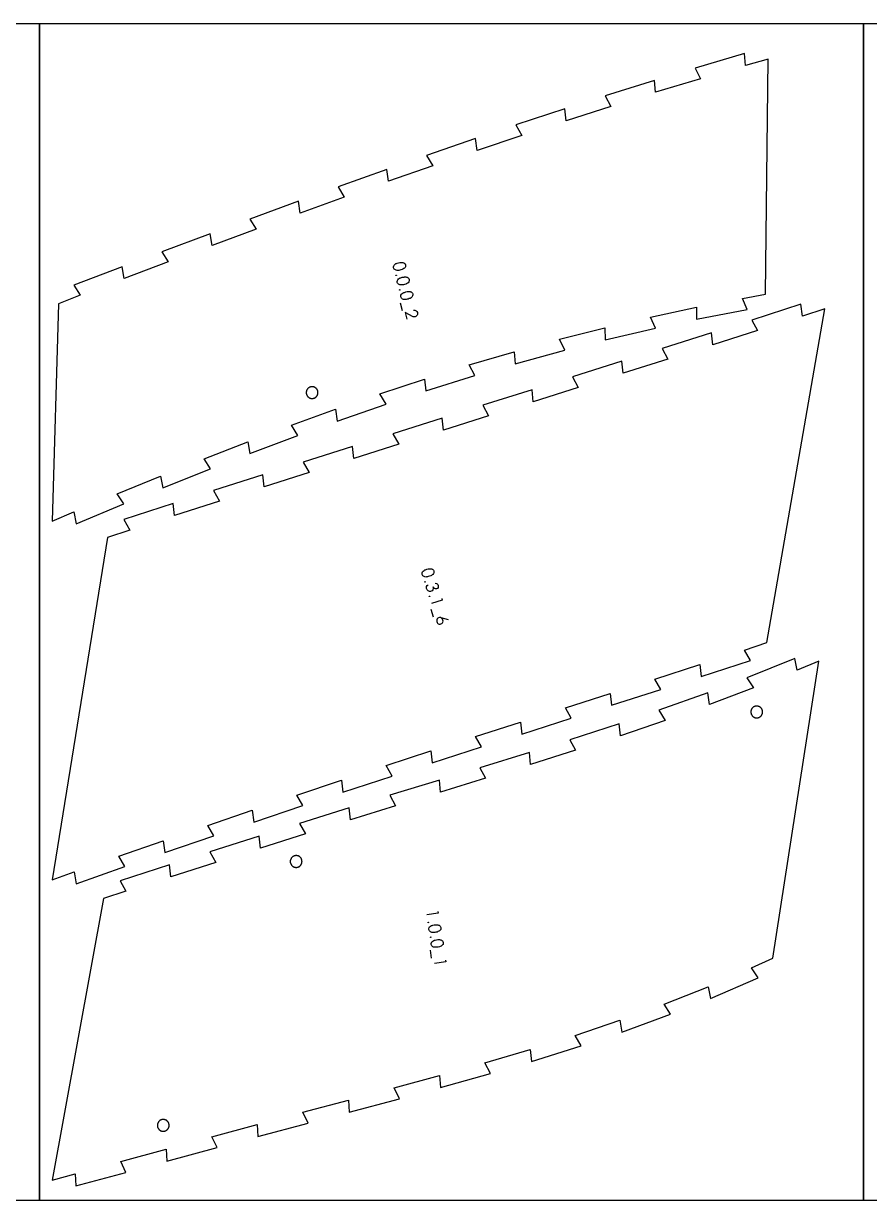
# Model space of a CAD drawing. Header units: millimetres. Extents: x 0 to 7990, y -5000 to -4000.
# Drawn here: x 4186 to 4905, y -5000 to -4000 of the extents above; entities that cross this region are included whole.
import ezdxf

# ---------------------------------------------------------------- set-up
doc = ezdxf.new("R2010")
doc.units = ezdxf.units.MM
doc.header["$MEASUREMENT"] = 0
for name, color, linetype, true_color in [('Default', 18, 'Continuous', 0x000000), ('nest$l_engrave_text', 5, 'Continuous', 0x0000ff), ('nest$l_inner_cut', 3, 'Continuous', 0x00ff00), ('nest$l_outer_cut', 1, 'Continuous', 0xff0000)]:
    doc.layers.add(name, color=color, linetype=linetype, true_color=true_color)

msp = doc.modelspace()

# ---------------------------------------------------------------- linework, layer by layer
at = {"layer": 'Default'}
for points in [[(3500, -5000), (3500, -4000), (4200, -4000), (4200, -5000)], [(4200, -5000), (4200, -4000), (4900, -4000), (4900, -5000)], [(4900, -5000), (4900, -4000), (5600, -4000), (5600, -5000)]]:
    msp.add_lwpolyline(points, close=True, dxfattribs=at)
at = {"layer": 'nest$l_engrave_text'}
for points in [[(4501, -4205.9), (4501.3, -4205.3), (4501.9, -4204.6), (4502.8, -4204), (4502.9, -4204), (4503.1, -4203.9), (4503.4, -4203.8), (4503.8, -4203.6), (4505, -4203.3), (4506.2, -4203), (4506.7, -4203), (4507.1, -4202.9), (4507.3, -4202.9), (4507.5, -4202.9), (4508.1, -4202.9), (4508.7, -4203), (4509.2, -4203.2), (4509.5, -4203.3), (4510.2, -4203.8), (4510.6, -4204.3), (4510.9, -4205), (4511, -4205.8), (4510.9, -4206.6), (4510.6, -4207.2), (4510, -4207.8), (4509.5, -4208.2), (4508.7, -4208.7), (4508, -4209), (4507, -4209.3), (4506, -4209.5), (4505.2, -4209.7), (4504.3, -4209.7), (4503.8, -4209.7), (4503.1, -4209.6), (4502.4, -4209.3), (4501.8, -4209), (4501.4, -4208.6), (4501, -4208.1), (4500.8, -4207.5), (4500.8, -4206.8)], [(4503.2, -4213.9), (4503.2, -4214), (4503, -4214.1), (4502.8, -4214.1), (4502.7, -4214), (4502.8, -4213.8), (4502.9, -4213.7), (4503.1, -4213.7)], [(4504, -4218.3), (4504.4, -4217.7), (4505, -4217), (4505.9, -4216.4), (4506, -4216.4), (4506.2, -4216.3), (4506.5, -4216.2), (4506.9, -4216), (4508.1, -4215.6), (4509.3, -4215.4), (4509.8, -4215.4), (4510.2, -4215.3), (4510.4, -4215.3), (4510.5, -4215.3), (4511.2, -4215.3), (4511.8, -4215.4), (4512.3, -4215.6), (4512.6, -4215.7), (4513.3, -4216.2), (4513.7, -4216.7), (4514, -4217.4), (4514.1, -4218.2), (4514, -4219), (4513.7, -4219.6), (4513.1, -4220.2), (4512.5, -4220.6), (4511.7, -4221.1), (4511.1, -4221.4), (4510.1, -4221.7), (4509.1, -4221.9), (4508.3, -4222.1), (4507.4, -4222.1), (4506.8, -4222.1), (4506.1, -4222), (4505.5, -4221.7), (4504.9, -4221.4), (4504.5, -4221), (4504.1, -4220.5), (4503.9, -4219.9), (4503.9, -4219.2)], [(4506.3, -4226.2), (4506.3, -4226.4), (4506.1, -4226.5), (4505.9, -4226.5), (4505.8, -4226.4), (4505.8, -4226.2), (4506, -4226.1), (4506.2, -4226.1)], [(4507.1, -4230.7), (4507.5, -4230), (4508.1, -4229.4), (4509, -4228.8), (4509.1, -4228.8), (4509.3, -4228.7), (4509.6, -4228.5), (4510, -4228.4), (4511.2, -4228), (4512.4, -4227.8), (4512.9, -4227.7), (4513.3, -4227.7), (4513.5, -4227.7), (4513.6, -4227.7), (4514.3, -4227.7), (4514.9, -4227.8), (4515.3, -4228), (4515.7, -4228.1), (4516.4, -4228.6), (4516.8, -4229.1), (4517.1, -4229.8), (4517.2, -4230.6), (4517, -4231.4), (4516.7, -4232), (4516.2, -4232.6), (4515.6, -4233), (4514.8, -4233.5), (4514.1, -4233.7), (4513.2, -4234.1), (4512.2, -4234.3), (4511.4, -4234.4), (4510.5, -4234.5), (4509.9, -4234.5), (4509.2, -4234.4), (4508.5, -4234.1), (4508, -4233.8), (4507.6, -4233.4), (4507.2, -4232.9), (4507, -4232.3), (4506.9, -4231.6)], [(4525.1, -4466.6), (4525.4, -4465.9), (4526, -4465.2), (4526.9, -4464.6), (4527, -4464.5), (4527.1, -4464.5), (4527.4, -4464.3), (4527.8, -4464.1), (4529, -4463.7), (4530.2, -4463.4), (4530.7, -4463.3), (4531.1, -4463.3), (4531.3, -4463.2), (4531.4, -4463.2), (4532.1, -4463.2), (4532.7, -4463.3), (4533.2, -4463.4), (4533.5, -4463.5), (4534.2, -4464), (4534.7, -4464.5), (4535, -4465.1), (4535.1, -4466), (4535, -4466.7), (4534.8, -4467.3), (4534.2, -4468), (4533.7, -4468.5), (4532.9, -4468.9), (4532.3, -4469.3), (4531.3, -4469.6), (4530.3, -4469.9), (4529.5, -4470.1), (4528.7, -4470.2), (4528.1, -4470.3), (4527.4, -4470.2), (4526.7, -4469.9), (4526.1, -4469.6), (4525.7, -4469.3), (4525.3, -4468.8), (4525.1, -4468.2), (4525, -4467.4)], [(4527.7, -4474.4), (4527.7, -4474.6), (4527.6, -4474.7), (4527.4, -4474.7), (4527.3, -4474.5), (4527.3, -4474.3), (4527.5, -4474.2), (4527.6, -4474.2)], [(4531.5, -4486.6), (4531.5, -4486.8), (4531.3, -4486.9), (4531.2, -4486.9), (4531, -4486.7), (4531.1, -4486.6), (4531.2, -4486.5), (4531.4, -4486.5)], [(4530.5, -4763.7), (4530.5, -4763.9), (4530.3, -4764), (4530.2, -4763.9), (4530.1, -4763.8), (4530.1, -4763.6), (4530.3, -4763.5), (4530.4, -4763.6)], [(4531, -4768.2), (4531.4, -4767.6), (4532.1, -4767), (4533, -4766.5), (4533.1, -4766.4), (4533.3, -4766.4), (4533.6, -4766.3), (4534, -4766.2), (4535.2, -4765.9), (4536.5, -4765.8), (4537, -4765.8), (4537.3, -4765.8), (4537.6, -4765.8), (4537.7, -4765.8), (4538.3, -4765.8), (4538.9, -4766), (4539.4, -4766.2), (4539.7, -4766.3), (4540.4, -4766.9), (4540.7, -4767.5), (4541, -4768.2), (4541, -4769), (4540.8, -4769.7), (4540.4, -4770.3), (4539.8, -4770.9), (4539.3, -4771.3), (4538.4, -4771.6), (4537.7, -4771.9), (4536.7, -4772.1), (4535.7, -4772.2), (4534.9, -4772.3), (4534, -4772.3), (4533.4, -4772.3), (4532.8, -4772.1), (4532.1, -4771.7), (4531.6, -4771.3), (4531.2, -4770.9), (4530.9, -4770.4), (4530.7, -4769.8), (4530.7, -4769.1)], [(4532.5, -4776.3), (4532.5, -4776.5), (4532.3, -4776.6), (4532.2, -4776.6), (4532.1, -4776.4), (4532.1, -4776.2), (4532.3, -4776.1), (4532.4, -4776.2)], [(4533, -4780.8), (4533.4, -4780.2), (4534.1, -4779.6), (4535, -4779.1), (4535.1, -4779.1), (4535.3, -4779), (4535.6, -4778.9), (4536, -4778.8), (4537.2, -4778.5), (4538.5, -4778.4), (4539, -4778.4), (4539.3, -4778.4), (4539.6, -4778.4), (4539.7, -4778.4), (4540.3, -4778.5), (4540.9, -4778.6), (4541.4, -4778.8), (4541.7, -4779), (4542.4, -4779.5), (4542.7, -4780.1), (4542.9, -4780.8), (4543, -4781.6), (4542.8, -4782.4), (4542.4, -4782.9), (4541.8, -4783.5), (4541.3, -4783.9), (4540.4, -4784.3), (4539.7, -4784.5), (4538.7, -4784.7), (4537.7, -4784.9), (4536.9, -4784.9), (4536, -4784.9), (4535.4, -4784.9), (4534.8, -4784.7), (4534.1, -4784.4), (4533.6, -4784), (4533.2, -4783.6), (4532.9, -4783), (4532.7, -4782.4), (4532.7, -4781.7)]]:
    msp.add_lwpolyline(points, close=True, dxfattribs=at)
for points in [[(4506.5, -4237.3), (4508.1, -4243.9)], [(4517.7, -4243.5), (4518.2, -4243.5), (4518.9, -4243.6), (4519.4, -4243.8), (4519.9, -4244.1), (4520.6, -4244.7), (4521, -4245.6), (4521.1, -4246.2), (4521.1, -4246.7), (4521, -4247.3), (4520.8, -4247.8), (4520.1, -4248.7), (4519.6, -4249), (4519.1, -4249.2), (4518.1, -4249.3), (4517.8, -4249.3), (4517.7, -4249.2), (4517.3, -4249.1), (4510.6, -4245.5), (4512, -4251.2)], [(4536.2, -4475.4), (4537.2, -4475.7), (4537.8, -4476), (4538.3, -4476.6), (4538.7, -4477.4), (4538.8, -4478.3), (4538.6, -4479.2), (4538.1, -4479.9), (4537.3, -4480.4), (4536.4, -4480.4), (4535.5, -4480.1), (4534.8, -4479.5), (4534.3, -4478.6), (4534.4, -4480.1), (4534.2, -4481.2), (4533.6, -4481.9), (4532.8, -4482.4), (4532.1, -4482.6), (4531.4, -4482.6), (4530.8, -4482.4), (4530.2, -4482.1), (4529.3, -4481.3), (4528.7, -4480), (4528.7, -4479.1), (4528.9, -4478.3), (4529.4, -4477.6), (4530.1, -4476.9)], [(4541.8, -4488.5), (4542.2, -4489.9), (4532.9, -4492.8)], [(4532.3, -4497.7), (4534.3, -4504.2)], [(4547.5, -4506.7), (4541.3, -4504.9), (4540.8, -4504.8), (4540.2, -4504.7), (4539.7, -4504.8), (4539, -4505), (4538.3, -4505.3), (4537.8, -4505.9), (4537.5, -4506.6), (4537.4, -4507.3), (4537.5, -4508.1), (4537.7, -4508.8), (4538.2, -4509.4), (4538.8, -4510), (4539.6, -4510.3), (4540.3, -4510.3), (4541, -4510.1), (4541.8, -4509.8), (4542.3, -4509.2), (4542.7, -4508.5), (4542.8, -4507.7), (4542.7, -4507), (4542.4, -4506.2), (4542.2, -4505.8), (4541.8, -4505.4), (4541.4, -4505.1), (4540.8, -4504.8)], [(4538.5, -4754.5), (4538.7, -4755.9), (4529, -4757.4)], [(4531.8, -4787.4), (4532.8, -4794.1)], [(4545, -4795.8), (4545.3, -4797.2), (4535.6, -4798.7)]]:
    msp.add_lwpolyline(points, dxfattribs=at)
at = {"layer": 'nest$l_inner_cut'}
for points in [[(4432.8, -4318.4), (4433, -4318.4), (4433.1, -4318.4), (4433.3, -4318.3), (4433.5, -4318.2), (4433.6, -4318.2), (4433.8, -4318.1), (4433.9, -4318), (4434.1, -4317.9), (4434.2, -4317.8), (4434.4, -4317.7), (4434.5, -4317.6), (4434.7, -4317.5), (4434.8, -4317.4), (4434.9, -4317.3), (4435, -4317.2), (4435.2, -4317.1), (4435.3, -4317), (4435.4, -4316.8), (4435.5, -4316.7), (4435.6, -4316.6), (4435.7, -4316.4), (4435.8, -4316.3), (4435.9, -4316.1), (4436, -4316), (4436.1, -4315.8), (4436.1, -4315.7), (4436.2, -4315.5), (4436.3, -4315.3), (4436.3, -4315.2), (4436.4, -4315), (4436.4, -4314.8), (4436.5, -4314.7), (4436.5, -4314.5), (4436.5, -4314.3), (4436.6, -4314.2), (4436.6, -4314), (4436.6, -4313.8), (4436.6, -4313.6), (4436.6, -4313.5), (4436.6, -4313.3), (4436.6, -4313.1), (4436.5, -4312.9), (4436.5, -4312.8), (4436.5, -4312.6), (4436.4, -4312.4), (4436.4, -4312.3), (4436.4, -4312.1), (4436.3, -4311.9), (4436.2, -4311.8), (4436.2, -4311.6), (4436.1, -4311.4), (4436, -4311.3), (4435.9, -4311.1), (4435.8, -4311), (4435.8, -4310.8), (4435.7, -4310.7), (4435.6, -4310.6), (4435.4, -4310.4), (4435.3, -4310.3), (4435.2, -4310.2), (4435.1, -4310), (4435, -4309.9), (4434.8, -4309.8), (4434.7, -4309.7), (4434.6, -4309.6), (4434.4, -4309.5), (4434.3, -4309.4), (4434.1, -4309.3), (4434, -4309.2), (4433.8, -4309.1), (4433.7, -4309.1), (4433.5, -4309), (4433.4, -4308.9), (4433.2, -4308.9), (4433, -4308.8), (4432.9, -4308.8), (4432.7, -4308.7), (4432.5, -4308.7), (4432.4, -4308.7), (4432.2, -4308.6), (4432, -4308.6), (4431.8, -4308.6), (4431.7, -4308.6), (4431.5, -4308.6), (4431.3, -4308.6), (4431.1, -4308.6), (4431, -4308.6), (4430.8, -4308.7), (4430.6, -4308.7), (4430.5, -4308.7), (4430.3, -4308.8), (4430.1, -4308.8), (4430, -4308.9), (4429.8, -4308.9), (4429.6, -4309), (4429.5, -4309.1), (4429.3, -4309.1), (4429.2, -4309.2), (4429, -4309.3), (4428.9, -4309.4), (4428.7, -4309.5), (4428.6, -4309.6), (4428.4, -4309.7), (4428.3, -4309.8), (4428.2, -4309.9), (4428.1, -4310.1), (4427.9, -4310.2), (4427.8, -4310.3), (4427.7, -4310.4), (4427.6, -4310.6), (4427.5, -4310.7), (4427.4, -4310.9), (4427.3, -4311), (4427.2, -4311.2), (4427.1, -4311.3), (4427.1, -4311.5), (4427, -4311.6), (4426.9, -4311.8), (4426.9, -4311.9), (4426.8, -4312.1), (4426.8, -4312.3), (4426.7, -4312.4), (4426.7, -4312.6), (4426.6, -4312.8), (4426.6, -4313), (4426.6, -4313.1), (4426.6, -4313.3), (4426.6, -4313.5), (4426.6, -4313.6), (4426.6, -4313.8), (4426.6, -4314), (4426.6, -4314.2), (4426.6, -4314.3), (4426.7, -4314.5), (4426.7, -4314.7), (4426.7, -4314.8), (4426.8, -4315), (4426.8, -4315.2), (4426.9, -4315.3), (4427, -4315.5), (4427, -4315.7), (4427.1, -4315.8), (4427.2, -4316), (4427.3, -4316.1), (4427.4, -4316.3), (4427.5, -4316.4), (4427.6, -4316.6), (4427.7, -4316.7), (4427.8, -4316.8), (4427.9, -4317), (4428, -4317.1), (4428.1, -4317.2), (4428.3, -4317.3), (4428.4, -4317.4), (4428.5, -4317.6), (4428.7, -4317.7), (4428.8, -4317.8), (4429, -4317.8), (4429.1, -4317.9), (4429.3, -4318), (4429.4, -4318.1), (4429.6, -4318.2), (4429.7, -4318.2), (4429.9, -4318.3), (4430.1, -4318.4), (4430.2, -4318.4), (4430.4, -4318.5), (4430.6, -4318.5), (4430.7, -4318.5), (4430.9, -4318.5), (4431.1, -4318.6), (4431.2, -4318.6), (4431.4, -4318.6), (4431.6, -4318.6), (4431.8, -4318.6), (4431.9, -4318.6), (4432.1, -4318.6), (4432.3, -4318.5), (4432.5, -4318.5), (4432.6, -4318.5)], [(4810, -4589.9), (4810.2, -4589.9), (4810.4, -4589.8), (4810.5, -4589.8), (4810.7, -4589.7), (4810.9, -4589.7), (4811, -4589.6), (4811.2, -4589.5), (4811.3, -4589.5), (4811.5, -4589.4), (4811.6, -4589.3), (4811.8, -4589.2), (4811.9, -4589.1), (4812.1, -4589), (4812.2, -4588.9), (4812.4, -4588.8), (4812.5, -4588.7), (4812.6, -4588.6), (4812.8, -4588.5), (4812.9, -4588.4), (4813, -4588.2), (4813.1, -4588.1), (4813.2, -4588), (4813.3, -4587.8), (4813.4, -4587.7), (4813.5, -4587.5), (4813.6, -4587.4), (4813.7, -4587.2), (4813.8, -4587.1), (4813.8, -4586.9), (4813.9, -4586.8), (4813.9, -4586.6), (4814, -4586.4), (4814.1, -4586.3), (4814.1, -4586.1), (4814.1, -4585.9), (4814.2, -4585.8), (4814.2, -4585.6), (4814.2, -4585.4), (4814.2, -4585.2), (4814.2, -4585.1), (4814.2, -4584.9), (4814.2, -4584.7), (4814.2, -4584.5), (4814.2, -4584.4), (4814.2, -4584.2), (4814.1, -4584), (4814.1, -4583.9), (4814.1, -4583.7), (4814, -4583.5), (4814, -4583.4), (4813.9, -4583.2), (4813.9, -4583), (4813.8, -4582.9), (4813.7, -4582.7), (4813.6, -4582.6), (4813.5, -4582.4), (4813.5, -4582.3), (4813.4, -4582.1), (4813.3, -4582), (4813.2, -4581.8), (4813, -4581.7), (4812.9, -4581.6), (4812.8, -4581.5), (4812.7, -4581.3), (4812.6, -4581.2), (4812.4, -4581.1), (4812.3, -4581), (4812.2, -4580.9), (4812, -4580.8), (4811.9, -4580.7), (4811.7, -4580.6), (4811.6, -4580.5), (4811.4, -4580.4), (4811.2, -4580.4), (4811.1, -4580.3), (4810.9, -4580.2), (4810.8, -4580.2), (4810.6, -4580.1), (4810.4, -4580.1), (4810.3, -4580.1), (4810.1, -4580), (4809.9, -4580), (4809.7, -4580), (4809.6, -4580), (4809.4, -4579.9), (4809.2, -4579.9), (4809.1, -4579.9), (4808.9, -4580), (4808.7, -4580), (4808.5, -4580), (4808.4, -4580), (4808.2, -4580.1), (4808, -4580.1), (4807.9, -4580.1), (4807.7, -4580.2), (4807.5, -4580.2), (4807.4, -4580.3), (4807.2, -4580.4), (4807, -4580.4), (4806.9, -4580.5), (4806.7, -4580.6), (4806.6, -4580.7), (4806.4, -4580.8), (4806.3, -4580.9), (4806.2, -4581), (4806, -4581.1), (4805.9, -4581.2), (4805.8, -4581.3), (4805.6, -4581.5), (4805.5, -4581.6), (4805.4, -4581.7), (4805.3, -4581.8), (4805.2, -4582), (4805.1, -4582.1), (4805, -4582.3), (4804.9, -4582.4), (4804.8, -4582.6), (4804.7, -4582.7), (4804.7, -4582.9), (4804.6, -4583), (4804.5, -4583.2), (4804.5, -4583.4), (4804.4, -4583.5), (4804.4, -4583.7), (4804.3, -4583.9), (4804.3, -4584), (4804.3, -4584.2), (4804.3, -4584.4), (4804.2, -4584.6), (4804.2, -4584.7), (4804.2, -4584.9), (4804.2, -4585.1), (4804.2, -4585.3), (4804.3, -4585.4), (4804.3, -4585.6), (4804.3, -4585.8), (4804.3, -4585.9), (4804.4, -4586.1), (4804.4, -4586.3), (4804.5, -4586.4), (4804.5, -4586.6), (4804.6, -4586.8), (4804.6, -4586.9), (4804.7, -4587.1), (4804.8, -4587.2), (4804.9, -4587.4), (4805, -4587.5), (4805.1, -4587.7), (4805.2, -4587.8), (4805.3, -4588), (4805.4, -4588.1), (4805.5, -4588.2), (4805.6, -4588.4), (4805.7, -4588.5), (4805.8, -4588.6), (4806, -4588.7), (4806.1, -4588.8), (4806.2, -4589), (4806.4, -4589.1), (4806.5, -4589.1), (4806.7, -4589.2), (4806.8, -4589.3), (4807, -4589.4), (4807.1, -4589.5), (4807.3, -4589.6), (4807.5, -4589.6), (4807.6, -4589.7), (4807.8, -4589.7), (4807.9, -4589.8), (4808.1, -4589.8), (4808.3, -4589.9), (4808.5, -4589.9), (4808.6, -4589.9), (4808.8, -4589.9), (4809, -4589.9), (4809.1, -4589.9), (4809.3, -4589.9), (4809.5, -4589.9), (4809.7, -4589.9), (4809.8, -4589.9)], [(4418.8, -4716.9), (4419, -4716.9), (4419.2, -4716.9), (4419.3, -4716.8), (4419.5, -4716.8), (4419.7, -4716.7), (4419.8, -4716.7), (4420, -4716.6), (4420.2, -4716.5), (4420.3, -4716.4), (4420.5, -4716.4), (4420.6, -4716.3), (4420.8, -4716.2), (4420.9, -4716.1), (4421.1, -4716), (4421.2, -4715.9), (4421.3, -4715.8), (4421.5, -4715.7), (4421.6, -4715.5), (4421.7, -4715.4), (4421.8, -4715.3), (4421.9, -4715.2), (4422, -4715), (4422.1, -4714.9), (4422.2, -4714.7), (4422.3, -4714.6), (4422.4, -4714.4), (4422.5, -4714.3), (4422.6, -4714.1), (4422.6, -4714), (4422.7, -4713.8), (4422.8, -4713.6), (4422.8, -4713.5), (4422.9, -4713.3), (4422.9, -4713.1), (4423, -4713), (4423, -4712.8), (4423, -4712.6), (4423, -4712.5), (4423, -4712.3), (4423.1, -4712.1), (4423.1, -4711.9), (4423, -4711.8), (4423, -4711.6), (4423, -4711.4), (4423, -4711.3), (4423, -4711.1), (4422.9, -4710.9), (4422.9, -4710.7), (4422.8, -4710.6), (4422.8, -4710.4), (4422.7, -4710.2), (4422.7, -4710.1), (4422.6, -4709.9), (4422.5, -4709.8), (4422.5, -4709.6), (4422.4, -4709.5), (4422.3, -4709.3), (4422.2, -4709.2), (4422.1, -4709), (4422, -4708.9), (4421.9, -4708.8), (4421.8, -4708.6), (4421.6, -4708.5), (4421.5, -4708.4), (4421.4, -4708.3), (4421.2, -4708.1), (4421.1, -4708), (4421, -4707.9), (4420.8, -4707.8), (4420.7, -4707.7), (4420.5, -4707.6), (4420.4, -4707.6), (4420.2, -4707.5), (4420.1, -4707.4), (4419.9, -4707.3), (4419.8, -4707.3), (4419.6, -4707.2), (4419.4, -4707.2), (4419.3, -4707.1), (4419.1, -4707.1), (4418.9, -4707.1), (4418.7, -4707), (4418.6, -4707), (4418.4, -4707), (4418.2, -4707), (4418, -4707), (4417.9, -4707), (4417.7, -4707), (4417.5, -4707), (4417.4, -4707), (4417.2, -4707.1), (4417, -4707.1), (4416.8, -4707.1), (4416.7, -4707.2), (4416.5, -4707.2), (4416.3, -4707.3), (4416.2, -4707.4), (4416, -4707.4), (4415.9, -4707.5), (4415.7, -4707.6), (4415.6, -4707.7), (4415.4, -4707.7), (4415.3, -4707.8), (4415.1, -4707.9), (4415, -4708), (4414.9, -4708.1), (4414.7, -4708.3), (4414.6, -4708.4), (4414.5, -4708.5), (4414.4, -4708.6), (4414.2, -4708.8), (4414.1, -4708.9), (4414, -4709), (4413.9, -4709.2), (4413.8, -4709.3), (4413.7, -4709.5), (4413.7, -4709.6), (4413.6, -4709.8), (4413.5, -4709.9), (4413.4, -4710.1), (4413.4, -4710.3), (4413.3, -4710.4), (4413.3, -4710.6), (4413.2, -4710.7), (4413.2, -4710.9), (4413.1, -4711.1), (4413.1, -4711.3), (4413.1, -4711.4), (4413.1, -4711.6), (4413.1, -4711.8), (4413.1, -4712), (4413.1, -4712.1), (4413.1, -4712.3), (4413.1, -4712.5), (4413.1, -4712.6), (4413.1, -4712.8), (4413.2, -4713), (4413.2, -4713.2), (4413.2, -4713.3), (4413.3, -4713.5), (4413.3, -4713.7), (4413.4, -4713.8), (4413.5, -4714), (4413.5, -4714.1), (4413.6, -4714.3), (4413.7, -4714.4), (4413.8, -4714.6), (4413.9, -4714.7), (4414, -4714.9), (4414.1, -4715), (4414.2, -4715.2), (4414.3, -4715.3), (4414.4, -4715.4), (4414.5, -4715.5), (4414.7, -4715.7), (4414.8, -4715.8), (4414.9, -4715.9), (4415.1, -4716), (4415.2, -4716.1), (4415.3, -4716.2), (4415.5, -4716.3), (4415.6, -4716.4), (4415.8, -4716.5), (4416, -4716.5), (4416.1, -4716.6), (4416.3, -4716.7), (4416.4, -4716.7), (4416.6, -4716.8), (4416.8, -4716.8), (4416.9, -4716.9), (4417.1, -4716.9), (4417.3, -4716.9), (4417.5, -4717), (4417.6, -4717), (4417.8, -4717), (4418, -4717), (4418.1, -4717), (4418.3, -4717), (4418.5, -4717), (4418.7, -4717)], [(4305.9, -4941.1), (4306.1, -4941.1), (4306.3, -4941.1), (4306.4, -4941), (4306.6, -4941), (4306.8, -4940.9), (4306.9, -4940.9), (4307.1, -4940.8), (4307.3, -4940.7), (4307.4, -4940.7), (4307.6, -4940.6), (4307.7, -4940.5), (4307.9, -4940.4), (4308, -4940.3), (4308.1, -4940.2), (4308.3, -4940.1), (4308.4, -4940), (4308.5, -4939.9), (4308.7, -4939.7), (4308.8, -4939.6), (4308.9, -4939.5), (4309, -4939.4), (4309.1, -4939.2), (4309.2, -4939.1), (4309.3, -4938.9), (4309.4, -4938.8), (4309.5, -4938.6), (4309.6, -4938.5), (4309.7, -4938.3), (4309.7, -4938.2), (4309.8, -4938), (4309.9, -4937.8), (4309.9, -4937.7), (4310, -4937.5), (4310, -4937.3), (4310.1, -4937.2), (4310.1, -4937), (4310.1, -4936.8), (4310.1, -4936.7), (4310.1, -4936.5), (4310.1, -4936.3), (4310.2, -4936.1), (4310.1, -4936), (4310.1, -4935.8), (4310.1, -4935.6), (4310.1, -4935.5), (4310.1, -4935.3), (4310, -4935.1), (4310, -4934.9), (4309.9, -4934.8), (4309.9, -4934.6), (4309.8, -4934.4), (4309.8, -4934.3), (4309.7, -4934.1), (4309.6, -4934), (4309.5, -4933.8), (4309.5, -4933.7), (4309.4, -4933.5), (4309.3, -4933.4), (4309.2, -4933.2), (4309.1, -4933.1), (4309, -4933), (4308.8, -4932.8), (4308.7, -4932.7), (4308.6, -4932.6), (4308.5, -4932.5), (4308.3, -4932.3), (4308.2, -4932.2), (4308.1, -4932.1), (4307.9, -4932), (4307.8, -4931.9), (4307.6, -4931.9), (4307.5, -4931.8), (4307.3, -4931.7), (4307.2, -4931.6), (4307, -4931.6), (4306.8, -4931.5), (4306.7, -4931.4), (4306.5, -4931.4), (4306.3, -4931.3), (4306.2, -4931.3), (4306, -4931.3), (4305.8, -4931.2), (4305.7, -4931.2), (4305.5, -4931.2), (4305.3, -4931.2), (4305.1, -4931.2), (4305, -4931.2), (4304.8, -4931.2), (4304.6, -4931.2), (4304.5, -4931.2), (4304.3, -4931.3), (4304.1, -4931.3), (4303.9, -4931.3), (4303.8, -4931.4), (4303.6, -4931.4), (4303.4, -4931.5), (4303.3, -4931.6), (4303.1, -4931.6), (4303, -4931.7), (4302.8, -4931.8), (4302.7, -4931.9), (4302.5, -4931.9), (4302.4, -4932), (4302.2, -4932.1), (4302.1, -4932.2), (4301.9, -4932.4), (4301.8, -4932.5), (4301.7, -4932.6), (4301.6, -4932.7), (4301.4, -4932.8), (4301.3, -4933), (4301.2, -4933.1), (4301.1, -4933.2), (4301, -4933.4), (4300.9, -4933.5), (4300.8, -4933.7), (4300.7, -4933.8), (4300.7, -4934), (4300.6, -4934.1), (4300.5, -4934.3), (4300.5, -4934.5), (4300.4, -4934.6), (4300.4, -4934.8), (4300.3, -4935), (4300.3, -4935.1), (4300.2, -4935.3), (4300.2, -4935.5), (4300.2, -4935.6), (4300.2, -4935.8), (4300.2, -4936), (4300.2, -4936.2), (4300.2, -4936.3), (4300.2, -4936.5), (4300.2, -4936.7), (4300.2, -4936.8), (4300.2, -4937), (4300.3, -4937.2), (4300.3, -4937.4), (4300.3, -4937.5), (4300.4, -4937.7), (4300.4, -4937.9), (4300.5, -4938), (4300.6, -4938.2), (4300.6, -4938.3), (4300.7, -4938.5), (4300.8, -4938.6), (4300.9, -4938.8), (4301, -4938.9), (4301.1, -4939.1), (4301.2, -4939.2), (4301.3, -4939.4), (4301.4, -4939.5), (4301.5, -4939.6), (4301.6, -4939.7), (4301.8, -4939.9), (4301.9, -4940), (4302, -4940.1), (4302.2, -4940.2), (4302.3, -4940.3), (4302.4, -4940.4), (4302.6, -4940.5), (4302.7, -4940.6), (4302.9, -4940.7), (4303.1, -4940.7), (4303.2, -4940.8), (4303.4, -4940.9), (4303.5, -4940.9), (4303.7, -4941), (4303.9, -4941), (4304, -4941.1), (4304.2, -4941.1), (4304.4, -4941.1), (4304.5, -4941.2), (4304.7, -4941.2), (4304.9, -4941.2), (4305.1, -4941.2), (4305.2, -4941.2), (4305.4, -4941.2), (4305.6, -4941.2), (4305.8, -4941.2)]]:
    msp.add_lwpolyline(points, close=True, dxfattribs=at)
at = {"layer": 'nest$l_outer_cut'}
for points in [[(4210.8, -4422.8), (4229.2, -4415), (4231.2, -4425), (4271.6, -4408.2), (4265.9, -4399.7), (4302.8, -4384.6), (4304.7, -4394.6), (4345.3, -4378.3), (4339.8, -4369.8), (4376.9, -4355.3), (4378.6, -4365.4), (4419.6, -4349.9), (4414.2, -4341.3), (4451.6, -4327.7), (4453, -4337.8), (4494.4, -4323.4), (4489.2, -4314.6), (4527, -4302.1), (4528.1, -4312.2), (4569.9, -4299.1), (4565.1, -4290.1), (4603.3, -4278.9), (4604, -4289.1), (4646.2, -4277.4), (4641.7, -4268.3), (4680.3, -4258.5), (4680.6, -4268.7), (4723.3, -4258.7), (4719.1, -4249.5), (4758, -4241.1), (4758, -4251.3), (4801, -4242.9), (4797.1, -4233.5), (4816.7, -4229.9), (4819, -4030.2), (4799.8, -4035.7), (4798.9, -4025.5), (4756.9, -4037.8), (4761.6, -4046.9), (4723.4, -4058.4), (4722.3, -4048.3), (4680.5, -4061.4), (4685.4, -4070.4), (4647.4, -4082.6), (4646.2, -4072.5), (4604.5, -4086.2), (4609.6, -4095.1), (4571.8, -4107.8), (4570.4, -4097.7), (4528.9, -4112), (4534.1, -4120.8), (4496.5, -4134), (4495, -4124), (4453.7, -4138.7), (4458.9, -4147.4), (4421.4, -4161), (4419.9, -4150.9), (4378.7, -4166.1), (4384, -4174.8), (4346.6, -4188.6), (4345, -4178.6), (4303.9, -4194), (4309.3, -4202.6), (4272, -4216.7), (4270.3, -4206.7), (4229.3, -4222.3), (4234.7, -4230.9), (4216.1, -4238.1)], [(4210.8, -4727.6), (4229.6, -4720.9), (4231.1, -4731), (4272.6, -4716.3), (4267.3, -4707.5), (4305.1, -4694.3), (4306.4, -4704.4), (4348, -4690.1), (4342.9, -4681.3), (4380.7, -4668.4), (4382, -4678.5), (4423.7, -4664.5), (4418.6, -4655.6), (4456.5, -4643), (4457.7, -4653.1), (4499.5, -4639.4), (4494.5, -4630.5), (4532.5, -4618.1), (4533.7, -4628.3), (4575.5, -4614.7), (4570.5, -4605.8), (4608.6, -4593.6), (4609.8, -4603.8), (4651.6, -4590.3), (4646.7, -4581.4), (4684.8, -4569.2), (4685.9, -4579.3), (4727.8, -4565.9), (4722.8, -4557), (4760.8, -4544.7), (4762, -4554.8), (4803.9, -4541.2), (4798.9, -4532.3), (4817.8, -4526), (4867, -4242.5), (4848, -4248.6), (4846.8, -4238.5), (4805, -4251.9), (4809.9, -4260.8), (4771.9, -4273), (4770.7, -4262.8), (4728.8, -4276.2), (4733.8, -4285.1), (4695.7, -4297.2), (4694.6, -4287), (4652.7, -4300.3), (4657.6, -4309.2), (4619.5, -4321.3), (4618.4, -4311.2), (4576.5, -4324.4), (4581.4, -4333.4), (4543.3, -4345.4), (4542.2, -4335.3), (4500.3, -4348.5), (4505.2, -4357.5), (4467.1, -4369.5), (4466, -4359.4), (4424.1, -4372.7), (4429, -4381.6), (4390.9, -4393.7), (4389.8, -4383.5), (4347.9, -4396.9), (4352.9, -4405.8), (4314.8, -4418.1), (4313.7, -4407.9), (4271.8, -4421.5), (4276.8, -4430.4), (4257.8, -4436.6)], [(4210.9, -4982.8), (4230.3, -4977.5), (4231, -4987.7), (4273.5, -4976.2), (4269, -4967), (4307.6, -4956.5), (4308.3, -4966.7), (4350.9, -4955), (4346.3, -4945.9), (4385, -4935.4), (4385.6, -4945.6), (4428.2, -4934.2), (4423.7, -4925), (4462.4, -4914.7), (4463.1, -4924.9), (4505.7, -4913.6), (4501.2, -4904.4), (4539.8, -4893.9), (4540.6, -4904.1), (4583.1, -4892.1), (4578.4, -4883), (4616.9, -4871.7), (4617.9, -4881.8), (4660, -4868.6), (4655.1, -4859.7), (4693.1, -4846.9), (4694.6, -4856.9), (4736.1, -4841.8), (4730.7, -4833.1), (4768, -4818.4), (4770.1, -4828.3), (4810.6, -4810.8), (4804.8, -4802.4), (4823, -4794), (4862, -4541.7), (4843.6, -4549.5), (4841.7, -4539.5), (4800.9, -4556), (4806.5, -4564.5), (4769.1, -4578.7), (4767.6, -4568.6), (4726.1, -4583.5), (4731.4, -4592.2), (4693.5, -4605.1), (4692.3, -4595), (4650.4, -4608.6), (4655.4, -4617.5), (4617.2, -4629.5), (4616.2, -4619.4), (4574.1, -4632.4), (4579, -4641.3), (4540.7, -4653), (4539.7, -4642.9), (4497.5, -4655.7), (4502.4, -4664.7), (4464.1, -4676.5), (4463.1, -4666.4), (4421, -4679.6), (4425.9, -4688.5), (4387.8, -4700.6), (4386.6, -4690.5), (4344.7, -4703.9), (4349.7, -4712.8), (4311.5, -4725.1), (4310.4, -4714.9), (4268.5, -4728.4), (4273.4, -4737.3), (4254.4, -4743.4)]]:
    msp.add_lwpolyline(points, close=True, dxfattribs=at)

doc.saveas('drawing.dxf')
